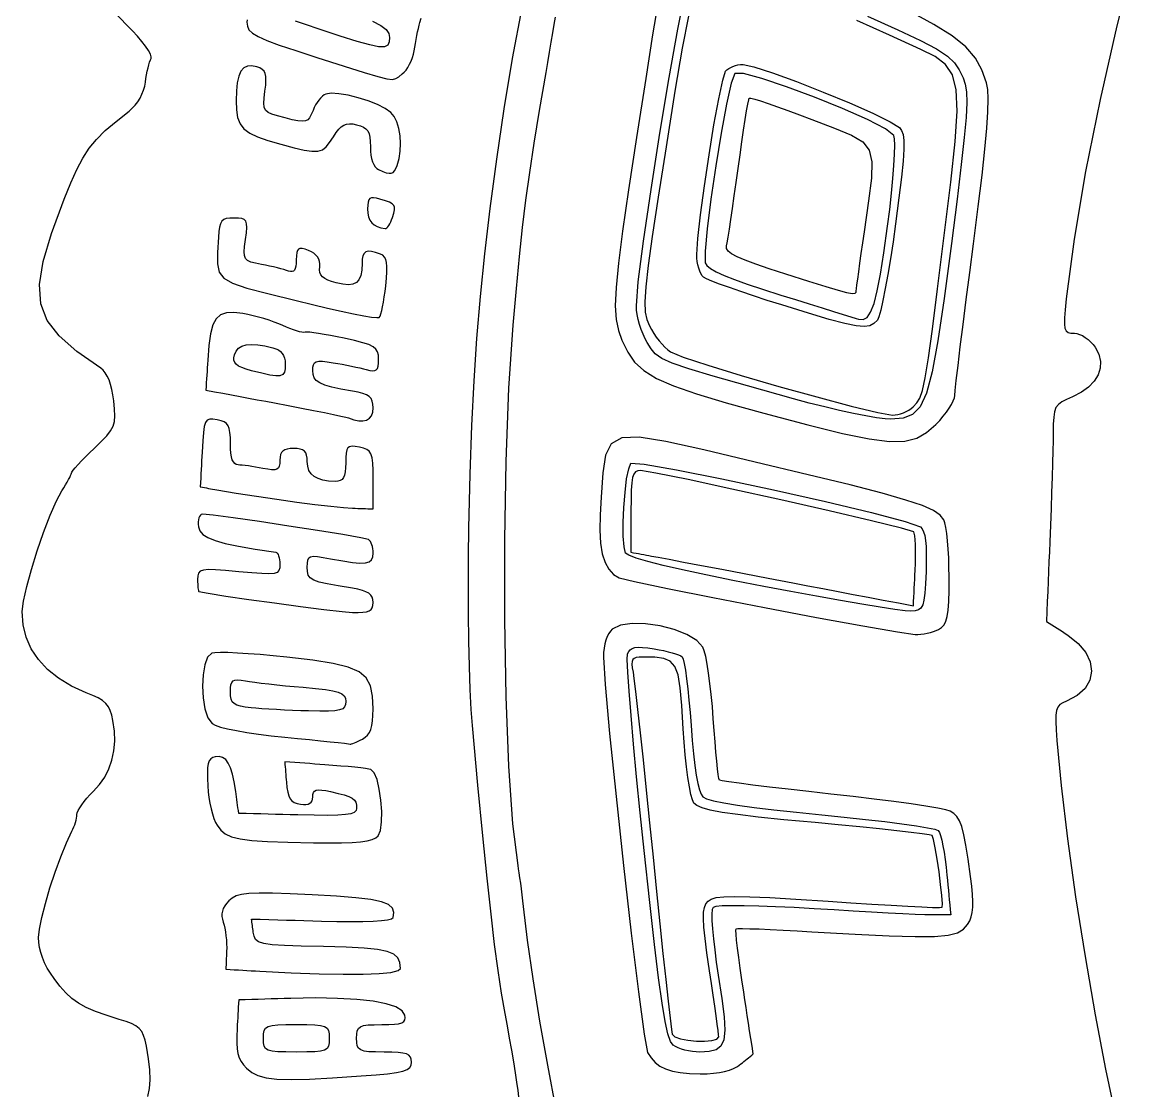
# Model space of a CAD drawing. Extents: x 7 to 348, y 3 to 340.
# Drawn here: x 6.5 to 63.7, y 145 to 200 of the extents above; entities that cross this region are included whole.
import ezdxf

# ---------------------------------------------------------------- set-up
doc = ezdxf.new("R2010")
doc.units = 0
doc.layers.get('0').update_dxf_attribs({"linetype": 'CONTINUOUS'})

msp = doc.modelspace()

# ---------------------------------------------------------------- linework, layer by layer
at = {"color": 7}
for points in [[(63.737755, 203.491654), (62.808392, 199.812766), (61.951972, 196.035882), (61.208147, 192.326554), (60.616569, 188.850335), (60.216895, 185.772772), (60.162443, 185.218962), (60.130289, 184.794771), (60.124475, 184.483005), (60.149057, 184.266476), (60.208081, 184.127992), (60.305594, 184.050359), (60.445647, 184.016388), (60.632289, 184.00888), (60.761787, 183.994233), (60.901137, 183.952284), (61.045959, 183.885964), (61.191885, 183.798216), (61.334534, 183.691979), (61.469532, 183.570197), (61.592505, 183.435808), (61.699075, 183.291754), (61.885226, 182.927763), (61.970948, 182.56432), (61.959095, 182.20767), (61.852522, 181.864059), (61.654075, 181.539727), (61.366609, 181.240921), (60.992975, 180.973885), (60.536023, 180.744862), (60.221241, 180.608091), (59.981482, 180.481997), (59.806479, 180.347025), (59.685956, 180.183618), (59.609649, 179.972222), (59.567287, 179.693276), (59.548604, 179.327231), (59.543326, 178.854526), (59.538726, 178.474119), (59.527691, 177.957754), (59.510955, 177.32828), (59.489224, 176.608545), (59.463232, 175.821396), (59.433711, 174.989685), (59.40138, 174.136253), (59.36696, 173.283953), (59.345624, 172.772366), (59.324288, 172.260779), (59.302952, 171.749192), (59.281616, 171.237608), (59.26028, 170.726021), (59.238944, 170.214434), (59.217608, 169.702847), (59.196272, 169.19126), (59.332969, 169.103046), (59.469663, 169.014834), (59.606361, 168.92662), (59.743058, 168.838406), (59.879752, 168.750192), (60.016449, 168.66198), (60.153144, 168.573766), (60.289841, 168.485552), (60.834222, 168.057759), (61.219822, 167.592426), (61.447028, 167.108748), (61.516235, 166.625925), (61.427826, 166.163157), (61.182194, 165.739643), (60.779728, 165.37458), (60.22082, 165.087167), (60.031003, 165.005289), (59.886559, 164.910451), (59.783139, 164.784817), (59.716391, 164.61055), (59.681968, 164.369818), (59.675533, 164.044782), (59.692721, 163.617608), (59.729189, 163.070458), (59.946244, 160.74022), (60.277705, 158.006692), (60.697861, 155.025688), (61.181, 151.953008), (61.701409, 148.944463), (62.233378, 146.155862), (62.751194, 143.743005)], [(39.20503, 200.954076), (38.933648, 199.359895), (38.57767, 197.109582), (38.105405, 194.069352), (37.692759, 191.380234), (37.383404, 189.255696), (37.1713, 187.611498), (37.050404, 186.363393), (37.014675, 185.427137), (37.058075, 184.718492), (37.174562, 184.153209), (37.358094, 183.647046), (37.65397, 183.036015), (38.008447, 182.526124), (38.480359, 182.087179), (39.128545, 181.688991), (40.011847, 181.301367), (41.1891, 180.894121), (42.719145, 180.437059), (44.660823, 179.89999), (46.919507, 179.298524), (48.699121, 178.858079), (50.074542, 178.573788), (51.120647, 178.440771), (51.912303, 178.454149), (52.524392, 178.609066), (53.031785, 178.900636), (53.509333, 179.324)], [(46.184075, 180.6381), (43.819109, 181.297899), (42.056137, 181.797455), (40.797562, 182.174205), (39.945781, 182.465579), (39.403201, 182.709016), (39.072213, 182.941948), (38.855227, 183.201812), (38.654637, 183.526041), (38.543591, 183.728236), (38.439889, 183.955837), (38.34581, 184.201079), (38.263627, 184.456191), (38.19562, 184.713409), (38.144069, 184.964962), (38.111247, 185.203081), (38.099421, 185.42), (38.198501, 186.647204), (38.466293, 188.742173), (38.85302, 191.39706), (39.308899, 194.304008), (39.784147, 197.155167), (40.228983, 199.642682), (40.593625, 201.458703)], [(12.956722, 144.757168), (13.045003, 145.16069), (13.080421, 145.609245), (13.064744, 146.11501), (12.999739, 146.690156), (12.887172, 147.346856), (12.820924, 147.64873), (12.744591, 147.892979), (12.647836, 148.089809), (12.520323, 148.249414), (12.351716, 148.381994), (12.131679, 148.49775), (11.849876, 148.60688), (11.495969, 148.71958), (10.827325, 148.9297), (10.268349, 149.130656), (9.799743, 149.334508), (9.402208, 149.553326), (9.056444, 149.79917), (8.743154, 150.08411), (8.443036, 150.420205), (8.136794, 150.819522), (7.952316, 151.089922), (7.791327, 151.360211), (7.654169, 151.629491), (7.541184, 151.896863), (7.452711, 152.161421), (7.389094, 152.422262), (7.350673, 152.678491), (7.337778, 152.929246), (7.382439, 153.361994), (7.506275, 153.962825), (7.69407, 154.683449), (7.930606, 155.475579), (8.200663, 156.290927), (8.489026, 157.081203), (8.780475, 157.798121), (9.059792, 158.393392), (9.110723, 158.499477), (9.158238, 158.613213), (9.201295, 158.731057), (9.238856, 158.849466), (9.26988, 158.964892), (9.293327, 159.073788), (9.308158, 159.172611), (9.313334, 159.257814), (9.330544, 159.349502), (9.379865, 159.466909), (9.45784, 159.60519), (9.561011, 159.759495), (9.685919, 159.924973), (9.829107, 160.096776), (9.987115, 160.270057), (10.156487, 160.439966), (10.479276, 160.793168), (10.747373, 161.180695), (10.960112, 161.600148), (11.116827, 162.049127), (11.216852, 162.525236), (11.259521, 163.026073), (11.244169, 163.549243), (11.170129, 164.09234), (11.108397, 164.371387), (11.032067, 164.604251), (10.932757, 164.799653), (10.802087, 164.96632), (10.631673, 165.112965), (10.413137, 165.248319), (10.138094, 165.381099), (9.798165, 165.520026), (9.037702, 165.861684), (8.371953, 166.261175), (7.803356, 166.715409), (7.334352, 167.221292), (6.967381, 167.775723), (6.704882, 168.375615), (6.549295, 169.017868), (6.50306, 169.69939), (6.566673, 170.234381), (6.731311, 170.979245), (6.973792, 171.863447), (7.270937, 172.816441), (7.599565, 173.767694), (7.936496, 174.646663), (8.258548, 175.382812), (8.542542, 175.9056), (8.640685, 176.0587), (8.732244, 176.207934), (8.815215, 176.349575), (8.887594, 176.479906), (8.947377, 176.595196), (8.992561, 176.691725), (9.02114, 176.765766), (9.031111, 176.813597), (9.054919, 176.868856), (9.123154, 176.96419), (9.231031, 177.094382), (9.373766, 177.254213), (9.546575, 177.438468), (9.744673, 177.641927), (9.963275, 177.859377), (10.197598, 178.085595), (10.566995, 178.442592), (10.846544, 178.735279), (11.046547, 178.988398), (11.177309, 179.226695), (11.249134, 179.474916), (11.272324, 179.757804), (11.257186, 180.100108), (11.214023, 180.526571), (11.171147, 180.836234), (11.115497, 181.119918), (11.047573, 181.376371), (10.967879, 181.604339), (10.876914, 181.802566), (10.775183, 181.969802), (10.663186, 182.104795), (10.541425, 182.206285), (9.315545, 183.073771), (8.401472, 183.87156), (7.784893, 184.665984), (7.451492, 185.523375), (7.386957, 186.510064), (7.576972, 187.692386), (8.007224, 189.136672), (8.663399, 190.909253), (9.000978, 191.746962), (9.310889, 192.438726), (9.618306, 193.018729), (9.948405, 193.521163), (10.326362, 193.980209), (10.77735, 194.430055), (11.326547, 194.904888), (11.999126, 195.438889), (12.160772, 195.578933), (12.309551, 195.737748), (12.443866, 195.91252), (12.562122, 196.100435), (12.662722, 196.29867), (12.74407, 196.504416), (12.80457, 196.714852), (12.842627, 196.927165), (12.869277, 197.118667), (12.901218, 197.308772), (12.937244, 197.492501), (12.976148, 197.664877), (13.016726, 197.820918), (13.057773, 197.955642), (13.098083, 198.064075), (13.136452, 198.141232), (13.143279, 198.228743), (13.093185, 198.366843), (12.991306, 198.548475), (12.842774, 198.766577), (12.652724, 199.014088), (12.42629, 199.283955), (12.168605, 199.56911), (11.884803, 199.862496), (11.184859, 200.591036)], [(32.209396, 200.752885), (31.713551, 198.141937), (31.275359, 195.546212), (30.894638, 192.96487), (30.559575, 190.42393), (30.28151, 188.09394), (30.054324, 185.893577), (29.871901, 183.741523), (29.728123, 181.55646), (29.61688, 179.257063), (29.532049, 176.762018), (29.467519, 173.99), (29.446889, 172.53046), (29.439805, 171.053517), (29.445675, 169.594953), (29.46385, 168.190542), (29.49369, 166.876064), (29.534572, 165.687296), (29.585866, 164.660016), (29.646939, 163.83), (29.930685, 160.764883), (30.179924, 158.166441), (30.401497, 155.974604), (30.602242, 154.129314), (30.788999, 152.570505), (30.968606, 151.238114), (31.147904, 150.072076), (31.333731, 149.012326), (31.447878, 148.390108), (31.560448, 147.757927), (31.668542, 147.133321), (31.769262, 146.533822), (31.859708, 145.976964), (31.936984, 145.480278), (31.998189, 145.061297), (32.040426, 144.737557)], [(53.509333, 179.324), (53.702269, 179.527412), (53.882609, 179.737774), (54.046385, 179.949015), (54.189622, 180.155057), (54.308347, 180.349819), (54.39859, 180.527226), (54.456381, 180.681201), (54.477745, 180.805667), (54.49894, 181.059224), (54.556254, 181.583172), (54.645749, 182.345499), (54.763484, 183.314182), (54.905521, 184.457202), (55.06792, 185.742543), (55.246744, 187.138186), (55.438051, 188.612111), (55.684132, 190.532379), (55.879472, 192.143707), (56.026363, 193.474131), (56.127088, 194.551681), (56.183939, 195.404387), (56.199207, 196.06028), (56.17519, 196.547396), (56.114146, 196.893761), (55.878871, 197.563833), (55.53697, 198.166214), (55.04213, 198.73387), (54.348041, 199.299765), (53.408394, 199.896868), (52.176883, 200.558146)], [(18.069731, 200.135177), (18.062221, 200.003252), (18.083557, 199.797944), (18.167499, 199.616816), (18.343953, 199.444858), (18.642822, 199.267061), (19.094013, 199.068419), (19.727429, 198.833923), (20.572975, 198.548566), (21.660555, 198.197337), (23.063954, 197.747644), (24.085128, 197.422795), (24.793199, 197.209368), (25.25729, 197.093944), (25.546521, 197.063106), (25.730015, 197.103427), (25.876892, 197.201491), (26.056276, 197.343889)], [(24.523925, 200.060032), (24.955163, 199.8331), (25.223609, 199.628794), (25.361232, 199.432254), (25.400002, 199.228625), (25.381641, 198.99032), (25.304294, 198.827867), (25.134561, 198.745306), (24.839042, 198.746717), (24.384337, 198.836054), (23.737047, 199.017402), (22.863772, 199.294798), (21.731111, 199.672222), (21.134399, 199.870647), (20.563205, 200.055759)], [(26.056276, 197.343889), (26.155642, 197.432035), (26.253284, 197.547673), (26.346709, 197.685883), (26.433428, 197.841746), (26.51095, 198.010343), (26.576786, 198.186751), (26.628445, 198.366055), (26.663436, 198.543333), (26.692198, 198.725705), (26.726002, 198.919606), (26.763611, 199.119098), (26.803785, 199.318231), (26.845287, 199.511068), (26.886878, 199.691659), (26.92732, 199.854069), (26.965374, 199.992347), (27.027565, 200.211286)], [(33.968272, 144.069274), (33.534683, 146.357955), (33.134924, 148.628269), (32.783845, 150.798967), (32.4963, 152.788803), (32.287139, 154.516526), (32.254746, 154.814389), (32.219519, 155.120106), (32.182585, 155.424996), (32.145072, 155.720381), (32.108112, 155.997571), (32.072834, 156.247894), (32.040364, 156.462659), (32.011837, 156.633192), (31.744104, 158.778366), (31.539485, 161.746842), (31.400044, 165.316924), (31.327844, 169.266918), (31.324965, 173.375125), (31.393449, 177.419852), (31.535376, 181.179402), (31.752808, 184.432081), (31.922277, 186.317512), (32.082023, 187.959865), (32.243042, 189.443157), (32.416338, 190.851406), (32.612903, 192.268627), (32.843738, 193.778841), (33.119839, 195.466061), (33.452204, 197.414303), (33.542946, 197.941816), (33.632521, 198.467345), (33.718616, 198.976999), (33.798919, 199.456887), (33.87112, 199.893118), (33.932904, 200.271803)], [(40.778845, 200.310857), (40.45861, 198.668716), (40.083263, 196.460451), (39.628075, 193.603547), (39.222519, 191.002062), (38.918749, 188.993117), (38.708432, 187.487614), (38.583241, 186.396458), (38.534851, 185.630558), (38.554945, 185.100818), (38.635172, 184.718147), (38.767218, 184.393445), (38.868666, 184.199759), (38.988805, 184.002437), (39.123177, 183.806987), (39.267333, 183.618917), (39.416821, 183.443736), (39.567186, 183.286953), (39.713978, 183.154072), (39.852744, 183.050601), (40.497966, 182.78418), (41.780728, 182.360037), (43.494031, 181.83707), (45.430877, 181.274172), (47.38427, 180.730237), (49.147211, 180.264158), (50.512698, 179.93483), (51.273738, 179.80115), (51.40629, 179.805045), (51.547432, 179.826155), (51.692821, 179.862782), (51.838121, 179.913207), (51.978995, 179.975713), (52.111097, 180.048591), (52.230096, 180.130128), (52.33164, 180.218625)], [(49.982913, 200.317845), (51.55274, 199.619517), (52.714692, 199.072331), (53.540112, 198.634731), (54.100349, 198.265153), (54.46675, 197.922035), (54.710657, 197.563819), (54.903421, 197.148941), (55.012438, 196.823059), (55.078243, 196.418948), (55.096164, 195.870215), (55.061527, 195.110475), (54.969656, 194.07334), (54.815875, 192.692418), (54.595514, 190.901326), (54.303896, 188.63367), (53.926526, 185.788311), (53.609093, 183.616634), (53.320027, 182.026806), (53.027749, 180.926988), (52.700693, 180.225347), (52.307281, 179.830047), (51.815946, 179.649255), (51.195111, 179.591135), (50.894197, 179.604681), (50.459186, 179.660341), (49.910633, 179.753813), (49.269088, 179.880808), (48.555106, 180.037029), (47.789239, 180.218182), (46.992043, 180.41997), (46.184075, 180.6381)], [(52.33164, 180.218625), (52.523427, 180.42163), (52.679069, 180.668888), (52.817962, 181.066728), (52.959508, 181.721483), (53.123095, 182.739482), (53.328124, 184.227055), (53.593989, 186.290531), (53.940086, 189.036246), (54.277895, 191.781004), (54.502033, 193.877215), (54.599465, 195.427933), (54.557162, 196.5362), (54.362093, 197.305064), (54.00123, 197.837572), (53.461536, 198.236772), (52.729988, 198.605713), (51.121149, 199.344142), (49.444298, 200.092259)], [(25.793139, 192.63975), (25.895628, 192.989883), (25.95309, 193.373189), (25.967635, 193.771799), (25.941377, 194.167842), (25.876428, 194.543443), (25.7749, 194.880732), (25.638905, 195.16184), (25.470556, 195.368895), (25.177085, 195.5717), (24.771675, 195.771657), (24.292399, 195.958056), (23.777333, 196.120179), (23.264548, 196.247314), (22.79212, 196.328744), (22.398123, 196.353749), (22.120629, 196.311624), (22.03535, 196.266923), (21.945486, 196.198115), (21.853741, 196.108642), (21.762819, 196.001948), (21.675423, 195.881481), (21.594257, 195.75068), (21.522025, 195.612995), (21.46143, 195.471867), (21.374359, 195.257033), (21.289024, 195.097332), (21.191311, 194.988959), (21.067106, 194.928101), (20.902294, 194.910941), (20.68276, 194.933689), (20.39439, 194.992518), (20.023071, 195.083622), (19.639077, 195.183831), (19.351214, 195.273495), (19.147831, 195.368133), (19.017275, 195.483254), (18.947897, 195.634376), (18.928046, 195.837017), (18.946068, 196.106692), (18.990313, 196.458916), (19.026412, 196.766053), (19.042121, 197.015114), (19.034851, 197.213722), (19.002013, 197.369501), (18.941021, 197.490074), (18.849285, 197.583067), (18.724218, 197.656097), (18.56323, 197.716795), (18.304441, 197.769669), (18.084604, 197.749744), (17.902263, 197.654635), (17.755963, 197.481938), (17.644252, 197.229256), (17.565674, 196.894193), (17.518775, 196.474345), (17.502102, 195.967322), (17.518231, 195.492181), (17.580921, 195.103143), (17.705804, 194.785034), (17.90851, 194.522685), (18.204672, 194.300932), (18.609919, 194.104604), (19.139883, 193.918532), (19.810195, 193.72755), (20.484427, 193.552166), (21.007247, 193.4328), (21.406278, 193.373412), (21.709141, 193.377955), (21.94346, 193.450402), (22.136857, 193.594699), (22.316954, 193.814813), (22.511373, 194.114699), (22.65219, 194.329301), (22.784166, 194.498934), (22.912949, 194.626532), (23.044188, 194.71504), (23.183531, 194.767398), (23.336626, 194.786532), (23.509123, 194.775413), (23.706669, 194.736963), (23.904543, 194.680408), (24.063119, 194.612034), (24.186377, 194.525378), (24.278298, 194.413976), (24.342862, 194.271369), (24.384051, 194.091094), (24.405844, 193.866691), (24.412225, 193.591696), (24.41985, 193.376), (24.442146, 193.175484), (24.47825, 192.992533), (24.527294, 192.829536), (24.588412, 192.688876), (24.660739, 192.572948), (24.74341, 192.484129), (24.835558, 192.424812), (25.055729, 192.329723), (25.233378, 192.266375), (25.375412, 192.236321), (25.488739, 192.241119), (25.580267, 192.282304), (25.656905, 192.361433), (25.72556, 192.48006), (25.793139, 192.63975)], [(45.578889, 185.464696), (44.834686, 185.70001), (44.126491, 185.930893), (43.470802, 186.15148), (42.884107, 186.355903), (42.382908, 186.538297), (41.983697, 186.6928), (41.70297, 186.813543), (41.557222, 186.894665), (41.486356, 186.970368), (41.420246, 187.075583), (41.360336, 187.205533), (41.308074, 187.355443), (41.264905, 187.520538), (41.23228, 187.696038), (41.21165, 187.877171), (41.204453, 188.059156), (41.256232, 188.876432), (41.395238, 190.107711), (41.596985, 191.597557), (41.836975, 193.190532), (42.090724, 194.7312), (42.33374, 196.064127), (42.541529, 197.033871), (42.689602, 197.485), (42.757951, 197.555866), (42.846159, 197.621977), (42.950551, 197.681887), (43.067444, 197.734149), (43.193163, 197.777317), (43.324026, 197.809942), (43.456358, 197.830573), (43.586476, 197.837769), (44.139048, 197.720466), (45.103641, 197.406604), (46.338891, 196.953259), (47.703424, 196.4175), (49.055867, 195.8564), (50.254848, 195.32703), (51.159001, 194.886467), (51.626951, 194.591779), (51.743853, 194.438595), (51.823233, 194.225054), (51.863648, 193.914635), (51.863653, 193.470824), (51.821802, 192.857092), (51.736653, 192.036926), (51.606758, 190.973803), (51.430671, 189.631207), (51.301887, 188.709317), (51.168794, 187.833669), (51.035227, 187.024543), (50.905029, 186.302224), (50.782037, 185.686988), (50.67009, 185.199122), (50.573026, 184.858897), (50.494686, 184.686603), (50.319644, 184.507477), (50.110754, 184.392801), (49.822162, 184.349839), (49.408018, 184.385842), (48.822472, 184.508069), (48.019671, 184.723783), (46.953763, 185.040236), (45.578889, 185.464696)], [(51.020861, 189.512222), (51.12948, 190.381952), (51.221259, 191.205609), (51.294953, 191.965442), (51.349312, 192.643701), (51.383099, 193.222637), (51.395066, 193.684502), (51.383974, 194.01155), (51.348567, 194.186025), (50.917543, 194.518774), (49.982165, 195.000474), (48.710015, 195.565954), (47.268675, 196.150052), (45.825723, 196.687592), (44.548741, 197.113415), (43.605306, 197.362343), (43.163002, 197.36923), (42.982182, 196.871409), (42.738683, 195.784747), (42.462492, 194.300986), (42.183598, 192.611869), (41.931994, 190.909143), (41.737667, 189.384556), (41.630606, 188.22985), (41.640794, 187.636771), (41.730854, 187.49367), (41.918427, 187.338699), (42.211255, 187.168544), (42.617077, 186.979896), (43.143638, 186.769434), (43.798682, 186.533849), (44.589946, 186.269825), (45.525176, 185.974047), (46.278727, 185.740599), (46.992862, 185.519263), (47.651148, 185.315132), (48.237165, 185.13331), (48.734483, 184.978892), (49.126679, 184.856975), (49.397325, 184.772661), (49.529997, 184.731045), (49.760897, 184.712249), (49.965808, 184.827048), (50.151363, 185.096706), (50.32419, 185.54249), (50.490922, 186.185669), (50.658189, 187.047505), (50.832625, 188.149272), (51.020861, 189.512222)], [(45.786528, 187.045868), (44.936133, 187.32093), (44.244666, 187.557424), (43.699571, 187.761321), (43.288297, 187.938605), (42.998286, 188.095247), (42.816989, 188.23723), (42.731851, 188.370532), (42.73044, 188.501124), (42.764908, 188.662849), (42.816004, 188.952917), (42.881254, 189.355019), (42.958182, 189.852859), (43.044322, 190.430133), (43.137198, 191.070543), (43.234339, 191.757783), (43.333269, 192.475556), (43.431573, 193.18631), (43.52691, 193.853441), (43.616936, 194.462056), (43.699309, 194.997262), (43.771676, 195.444169), (43.831693, 195.787888), (43.877016, 196.013524), (43.905297, 196.106186), (43.987443, 196.102348), (44.187147, 196.051404), (44.491238, 195.957856), (44.886541, 195.826205), (45.359893, 195.660955), (45.898113, 195.466606), (46.48804, 195.247664), (47.116495, 195.008624), (48.298235, 194.560244), (49.160136, 194.201765), (49.741376, 193.849103), (50.081132, 193.418172), (50.218583, 192.824885), (50.1929, 191.985149), (50.043275, 190.814887), (49.808878, 189.230003), (49.726627, 188.658757), (49.649679, 188.117486), (49.57973, 187.61863), (49.518483, 187.174632), (49.467637, 186.797939), (49.428888, 186.50099), (49.40394, 186.296235), (49.394485, 186.196114), (49.384184, 186.102478), (49.331228, 186.046336), (49.193981, 186.037502), (48.930822, 186.085762), (48.500129, 186.200929), (47.860277, 186.3928), (46.969652, 186.671181), (45.786528, 187.045868)], [(25.547861, 189.956824), (25.616523, 190.1809), (25.656971, 190.353682), (25.662045, 190.485782), (25.624581, 190.587808), (25.537418, 190.670363), (25.393394, 190.744057), (25.185346, 190.819498), (24.906112, 190.907292), (24.723649, 190.957728), (24.578877, 190.982253), (24.467677, 190.977568), (24.385931, 190.940416), (24.32952, 190.867507), (24.294326, 190.755555), (24.276229, 190.601287), (24.271113, 190.401417), (24.284437, 190.182954), (24.324813, 189.992277), (24.392852, 189.828701), (24.489162, 189.691541), (24.614355, 189.580111), (24.769039, 189.493734), (24.953823, 189.431718), (25.169317, 189.393384), (25.21181, 189.400863), (25.258787, 189.430948), (25.308695, 189.481333), (25.359982, 189.549701), (25.411095, 189.633744), (25.460481, 189.73115), (25.506588, 189.839611), (25.547861, 189.956824)], [(25.206372, 186.454333), (25.245289, 186.848914), (25.265796, 187.174756), (25.266727, 187.43884), (25.246943, 187.648144), (25.205278, 187.809646), (25.140577, 187.930322), (25.051682, 188.01715), (24.937437, 188.077111), (24.683151, 188.165695), (24.475425, 188.216103), (24.310291, 188.226375), (24.183779, 188.194555), (24.091919, 188.118688), (24.030742, 187.996816), (23.996279, 187.826977), (23.984561, 187.607219), (23.966744, 187.255745), (23.915547, 186.975671), (23.826425, 186.763564), (23.694834, 186.615996), (23.516229, 186.52954), (23.286064, 186.500764), (22.999795, 186.526249), (22.652876, 186.602551), (22.414605, 186.6729), (22.219883, 186.747218), (22.065856, 186.828297), (21.949669, 186.918941), (21.868466, 187.021955), (21.819391, 187.140139), (21.799591, 187.276288), (21.806209, 187.43321), (21.811337, 187.573401), (21.794307, 187.703751), (21.755305, 187.823983), (21.694515, 187.933827), (21.612125, 188.033014), (21.508321, 188.121267), (21.383289, 188.198317), (21.237215, 188.263891), (21.050051, 188.330242), (20.903073, 188.367498), (20.791585, 188.372098), (20.710894, 188.340427), (20.656306, 188.268926), (20.623126, 188.154008), (20.606661, 187.9921), (20.602216, 187.779618), (20.596586, 187.603003), (20.579311, 187.458056), (20.549817, 187.343963), (20.507529, 187.259905), (20.45187, 187.205067), (20.382267, 187.178623), (20.298144, 187.179752), (20.198924, 187.207692), (20.097961, 187.242523), (19.965202, 187.282252), (19.806312, 187.325491), (19.626955, 187.370858), (19.432794, 187.416962), (19.229491, 187.462414), (19.022712, 187.505834), (18.818119, 187.54583), (18.50344, 187.608317), (18.266921, 187.671171), (18.099623, 187.748254), (17.992606, 187.853436), (17.936932, 188.000572), (17.923662, 188.203532), (17.943855, 188.476182), (17.988572, 188.83238), (18.031835, 189.178593), (18.05307, 189.44382), (18.046491, 189.638793), (18.006309, 189.774249), (17.926738, 189.860916), (17.801992, 189.909532), (17.626282, 189.93084), (17.393822, 189.935553), (17.174627, 189.928638), (17.001441, 189.902984), (16.86841, 189.851332), (16.769682, 189.76638), (16.699401, 189.640839), (16.651715, 189.467419), (16.620769, 189.238831), (16.600709, 188.947781), (16.552504, 188.157152), (16.540851, 187.573864), (16.625817, 187.148978), (16.867467, 186.833575), (17.325866, 186.578717), (18.061081, 186.335481), (19.133175, 186.054932), (20.602215, 185.688145), (21.427834, 185.484014), (22.20498, 185.300329), (22.916149, 185.140623), (23.543838, 185.008435), (24.070544, 184.907304), (24.478763, 184.840767), (24.750992, 184.812361), (24.869726, 184.825626), (24.908231, 184.889735), (24.950519, 185.007058), (24.995209, 185.170911), (25.04092, 185.374616), (25.086272, 185.611491), (25.129884, 185.874855), (25.170375, 186.158031), (25.206372, 186.454333)], [(24.553333, 180.16748), (24.543758, 180.358215), (24.511051, 180.515514), (24.449248, 180.644236), (24.352384, 180.749239), (24.214493, 180.835379), (24.029609, 180.907512), (23.791767, 180.970499), (23.495001, 181.029195), (22.897638, 181.140221), (22.426725, 181.24242), (22.067837, 181.343258), (21.806549, 181.450203), (21.628435, 181.570726), (21.519071, 181.712291), (21.464031, 181.882367), (21.448889, 182.088423), (21.455899, 182.260175), (21.482375, 182.391061), (21.536479, 182.484197), (21.626377, 182.542708), (21.760236, 182.569716), (21.946219, 182.568305), (22.192493, 182.541664), (22.507223, 182.49287), (22.73278, 182.453754), (22.968259, 182.410388), (23.206715, 182.364216), (23.441202, 182.316676), (23.664775, 182.269212), (23.870488, 182.22326), (24.051397, 182.180264), (24.200556, 182.141662), (24.381342, 182.097976), (24.525326, 182.079067), (24.636424, 182.088183), (24.718547, 182.128552), (24.775608, 182.203417), (24.811521, 182.316021), (24.830199, 182.469601), (24.835555, 182.667396), (24.824842, 182.880556), (24.783076, 183.05375), (24.695817, 183.195838), (24.548621, 183.315681), (24.32705, 183.422146), (24.016661, 183.52409), (23.603013, 183.630378), (23.071666, 183.749874), (22.712206, 183.825193), (22.366939, 183.892498), (22.044131, 183.950525), (21.75205, 183.998018), (21.49896, 184.033713), (21.293129, 184.056347), (21.142823, 184.064673), (21.056306, 184.057392), (20.987518, 184.050985), (20.88802, 184.061766), (20.762518, 184.088295), (20.615714, 184.129161), (20.452311, 184.182916), (20.277013, 184.248123), (20.094524, 184.323349), (19.909547, 184.407158), (19.706136, 184.496267), (19.470815, 184.586685), (19.211992, 184.675907), (18.938074, 184.761437), (18.657469, 184.840776), (18.378586, 184.911421), (18.109831, 184.970874), (17.859615, 185.016634), (17.385727, 185.071049), (17.006347, 185.055809), (16.70953, 184.955121), (16.48333, 184.753174), (16.315802, 184.434161), (16.195002, 183.982281), (16.108985, 183.381726), (16.045806, 182.616692), (16.033275, 182.425035), (16.020744, 182.233375), (16.008214, 182.041718), (15.995683, 181.850058), (15.983152, 181.658401), (15.970622, 181.466741), (15.958091, 181.275084), (15.94556, 181.083424), (16.386533, 181.001464), (16.827505, 180.919507), (17.268477, 180.837549), (17.709449, 180.755589), (18.150421, 180.673632), (18.591394, 180.591672), (19.032366, 180.509712), (19.473338, 180.427754), (20.187754, 180.293653), (20.865377, 180.16393), (21.490579, 180.04175), (22.047734, 179.930284), (22.521214, 179.832706), (22.895393, 179.752179), (23.154643, 179.691879), (23.283338, 179.65497), (23.564384, 179.556531), (23.814556, 179.50616), (24.03182, 179.503028), (24.214143, 179.546335), (24.35949, 179.635249), (24.465828, 179.768949), (24.531122, 179.946616), (24.553333, 180.16748)], [(18.305676, 182.083021), (18.028053, 182.162981), (17.806288, 182.241785), (17.636321, 182.32319), (17.514093, 182.410941), (17.435543, 182.508799), (17.396612, 182.620511), (17.393243, 182.749833), (17.421372, 182.900518), (17.500281, 183.089733), (17.627346, 183.237948), (17.802598, 183.34517), (18.026069, 183.411402), (18.297791, 183.436661), (18.617795, 183.420941), (18.986114, 183.364243), (19.40278, 183.26658), (19.554469, 183.21585), (19.684796, 183.150445), (19.794112, 183.069899), (19.882766, 182.973746), (19.95111, 182.861523), (19.999493, 182.732762), (20.028267, 182.586997), (20.03778, 182.423768), (20.027615, 182.183642), (19.987459, 182.005653), (19.902831, 181.88695), (19.759247, 181.824686), (19.542223, 181.816022), (19.237276, 181.85809), (18.829923, 181.948046), (18.305676, 182.083021)], [(24.553333, 176.497099), (24.549616, 176.964038), (24.534289, 177.327281), (24.501088, 177.601502), (24.44375, 177.801394), (24.356013, 177.941633), (24.231615, 178.036909), (24.064291, 178.101902), (23.847779, 178.151296), (23.633882, 178.186684), (23.467786, 178.196618), (23.343547, 178.17421), (23.255223, 178.112637), (23.196872, 178.00504), (23.16255, 177.844557), (23.146314, 177.624339), (23.142221, 177.337531), (23.136444, 177.082295), (23.117581, 176.874162), (23.083333, 176.709098), (23.031401, 176.58308), (22.959486, 176.492081), (22.86529, 176.432066), (22.746514, 176.399012), (22.600858, 176.38888), (22.260846, 176.404403), (21.967707, 176.451167), (21.720968, 176.529517), (21.520154, 176.63979), (21.364791, 176.782326), (21.254405, 176.957459), (21.188521, 177.165525), (21.166667, 177.406862), (21.159157, 177.588692), (21.134618, 177.736923), (21.090036, 177.854443), (21.022403, 177.944131), (20.928705, 178.00887), (20.805932, 178.051542), (20.651072, 178.075023), (20.461111, 178.082222), (20.27827, 178.074969), (20.12675, 178.051996), (20.004413, 178.011509), (19.909118, 177.951675), (19.838724, 177.870674), (19.791093, 177.766686), (19.764084, 177.637894), (19.755556, 177.4825), (19.749095, 177.308389), (19.72553, 177.174929), (19.678587, 177.079106), (19.601993, 177.017911), (19.489472, 176.988332), (19.334751, 176.987485), (19.131555, 177.012095), (18.873611, 177.059291), (18.688526, 177.094724), (18.500548, 177.127781), (18.314885, 177.157736), (18.136746, 177.183869), (17.97134, 177.205459), (17.823876, 177.221772), (17.699563, 177.232101), (17.603611, 177.235556), (17.51153, 177.252235), (17.432176, 177.302501), (17.365409, 177.386756), (17.311093, 177.505394), (17.269087, 177.658799), (17.239255, 177.847368), (17.221458, 178.071489), (17.215556, 178.331543), (17.210114, 178.648256), (17.190799, 178.902171), (17.153122, 179.101346), (17.092593, 179.25384), (17.004722, 179.367711), (16.885019, 179.451017), (16.728994, 179.511819), (16.532159, 179.558171), (16.313614, 179.593632), (16.145938, 179.594197), (16.021057, 179.542561), (15.930899, 179.421457), (15.867392, 179.213597), (15.822463, 178.901705), (15.788039, 178.468497), (15.756048, 177.896689), (15.744457, 177.672673), (15.732866, 177.448656), (15.721275, 177.224639), (15.709687, 177.000625), (15.698096, 176.776609), (15.686505, 176.552592), (15.674917, 176.328575), (15.663326, 176.104558), (15.76916, 176.086186), (15.874993, 176.067813), (15.980826, 176.04944), (16.08666, 176.031068), (16.192493, 176.012695), (16.298326, 175.994322), (16.40416, 175.97595), (16.509993, 175.957577), (17.511542, 175.789737), (18.557837, 175.62495), (19.608158, 175.468743), (20.621786, 175.326638), (21.558003, 175.204162), (22.376089, 175.106841), (23.035325, 175.040203), (23.494993, 175.009765), (23.627285, 175.005757), (23.759576, 175.00175), (23.891868, 174.997742), (24.02416, 174.993735), (24.156451, 174.989727), (24.288743, 174.98572), (24.421035, 174.981712), (24.553333, 174.977778), (24.553333, 175.167694), (24.553333, 175.357609), (24.553333, 175.547522), (24.553333, 175.737438), (24.553333, 175.927354), (24.553333, 176.11727), (24.553333, 176.307183), (24.553333, 176.497099)], [(53.640776, 168.778817), (53.800383, 168.881905), (53.92613, 169.013607), (54.021894, 169.193097), (54.091552, 169.43955), (54.13898, 169.772141), (54.168057, 170.210043), (54.182648, 170.772432), (54.186655, 171.478485), (54.180954, 171.972763), (54.164614, 172.454491), (54.138762, 172.911649), (54.104557, 173.332219), (54.063146, 173.704188), (54.015674, 174.015538), (53.963291, 174.254253), (53.907137, 174.408313), (53.718584, 174.652181), (53.378326, 174.889493), (52.816108, 175.141822), (51.961683, 175.430736), (50.744797, 175.777807), (49.095203, 176.204606), (46.942646, 176.7327), (44.216882, 177.38366), (41.576063, 178.010388), (39.621756, 178.442603), (38.246307, 178.65585), (37.342056, 178.625672), (36.801343, 178.327617), (36.51651, 177.737225), (36.379901, 176.830047), (36.283858, 175.581623), (36.229479, 174.66943), (36.220617, 173.884852), (36.259016, 173.220146), (36.346421, 172.667572), (36.484577, 172.219383), (36.675232, 171.867838), (36.920125, 171.605191), (37.221008, 171.423703), (37.992959, 171.232618), (39.697149, 170.876093), (42.028971, 170.41226), (44.683815, 169.899268), (47.357084, 169.395253), (49.744162, 168.958364), (51.540447, 168.646737), (52.441334, 168.518515), (52.58376, 168.517951), (52.738172, 168.529071), (52.899646, 168.550689), (53.063261, 168.581719), (53.224103, 168.621103), (53.377251, 168.667774), (53.51778, 168.720663), (53.640776, 168.778817)], [(44.65123, 170.985301), (43.05939, 171.295588), (41.663866, 171.579707), (40.467029, 171.837085), (39.471244, 172.067152), (38.678883, 172.269333), (38.092312, 172.443058), (37.7139, 172.587751), (37.546018, 172.702844), (37.463518, 173.017372), (37.423753, 173.566478), (37.42206, 174.270535), (37.453657, 175.049914), (37.513878, 175.824992), (37.598025, 176.516137), (37.701389, 177.043723), (37.819268, 177.328124), (38.505689, 177.281668), (40.170123, 176.990031), (42.491522, 176.523881), (45.148847, 175.953891), (47.821051, 175.350729), (50.187092, 174.785062), (51.925928, 174.32756), (52.716512, 174.048894), (52.803171, 173.95006), (52.874678, 173.801504), (52.931269, 173.601312), (52.973179, 173.347566), (53.000639, 173.038347), (53.013904, 172.671743), (53.013057, 172.24583), (52.998607, 171.758697), (52.969914, 171.123381), (52.937275, 170.638083), (52.8927, 170.282063), (52.828196, 170.034582), (52.735768, 169.874906), (52.607424, 169.78229), (52.435173, 169.736002), (52.211021, 169.715287), (51.929391, 169.733745), (51.396217, 169.802703), (50.642506, 169.916952), (49.699263, 170.071288), (48.597498, 170.260498), (47.368217, 170.479373), (46.04243, 170.722705), (44.65123, 170.985301)], [(52.367084, 173.786992), (51.736696, 173.97704), (50.186985, 174.360089), (48.016679, 174.868942), (45.524507, 175.436406), (43.009191, 175.99529), (40.769464, 176.478398), (39.104045, 176.818541), (38.311667, 176.948519), (38.167953, 176.934069), (38.054511, 176.87787), (37.967912, 176.765387), (37.904736, 176.58207), (37.861556, 176.313369), (37.834943, 175.944736), (37.821481, 175.461617), (37.817755, 174.849465), (37.817755, 174.586482), (37.817755, 174.323496), (37.817755, 174.06051), (37.817755, 173.797527), (37.817755, 173.534541), (37.817755, 173.271558), (37.817755, 173.008572), (37.817755, 172.745589), (37.950047, 172.721346), (38.082339, 172.697103), (38.21463, 172.67286), (38.346922, 172.648618), (38.479214, 172.624375), (38.611505, 172.600132), (38.743797, 172.575889), (38.876089, 172.551646), (39.21541, 172.488502), (39.776939, 172.382829), (40.53087, 172.240281), (41.447398, 172.066517), (42.496712, 171.867192), (43.649005, 171.647968), (44.874476, 171.414494), (46.143311, 171.172432), (46.919422, 171.024268), (47.695533, 170.876104), (48.471644, 170.72794), (49.247755, 170.579773), (50.023866, 170.43161), (50.799977, 170.283446), (51.576089, 170.135282), (52.3522, 169.987118), (52.362727, 170.21501), (52.373253, 170.442901), (52.38378, 170.670796), (52.394307, 170.898687), (52.404834, 171.126579), (52.415361, 171.354471), (52.425888, 171.582365), (52.436415, 171.810257), (52.450187, 172.179621), (52.456989, 172.530265), (52.457088, 172.854081), (52.450766, 173.142958), (52.43832, 173.388793), (52.420032, 173.583479), (52.396184, 173.718903), (52.367084, 173.786992)], [(24.553333, 170.167213), (24.540834, 170.313246), (24.501028, 170.438614), (24.430455, 170.545678), (24.325656, 170.636796), (24.183172, 170.714331), (23.999541, 170.780642), (23.771303, 170.838086), (23.495, 170.889027), (22.757598, 171.010363), (22.194675, 171.114029), (21.782756, 171.21104), (21.498368, 171.312414), (21.318039, 171.429172), (21.218295, 171.572332), (21.175662, 171.752912), (21.166667, 171.981927), (21.1716, 172.189563), (21.194291, 172.344752), (21.246573, 172.451734), (21.340284, 172.514757), (21.487258, 172.538068), (21.69933, 172.525904), (21.988336, 172.482527), (22.366111, 172.412169), (22.993214, 172.296675), (23.491225, 172.220848), (23.874162, 172.186549), (24.156043, 172.195637), (24.350883, 172.249998), (24.4727, 172.351491), (24.535511, 172.501978), (24.553334, 172.703326), (24.548629, 172.816274), (24.535144, 172.927264), (24.513825, 173.03347), (24.485617, 173.132053), (24.451466, 173.220191), (24.412316, 173.295048), (24.369114, 173.353789), (24.322805, 173.393591), (23.920957, 173.4873), (22.988404, 173.652513), (21.695201, 173.863339), (20.211399, 174.093892), (18.707051, 174.318278), (17.35221, 174.510607), (16.31693, 174.64499), (15.77126, 174.695556), (15.715188, 174.682602), (15.666436, 174.645455), (15.625817, 174.586731), (15.594143, 174.509029), (15.572226, 174.414959), (15.56088, 174.307119), (15.560917, 174.18812), (15.573148, 174.060561), (15.640838, 173.848178), (15.792133, 173.662509), (16.046469, 173.497144), (16.423276, 173.345673), (16.941989, 173.20168), (17.62204, 173.058757), (18.482862, 172.910489), (19.543888, 172.750469), (19.586407, 172.732322), (19.626074, 172.692184), (19.66202, 172.632584), (19.693377, 172.556057), (19.719277, 172.465145), (19.738852, 172.362382), (19.751233, 172.250312), (19.755554, 172.131468), (19.747488, 171.945619), (19.709, 171.806836), (19.618655, 171.711168), (19.45502, 171.654668), (19.19666, 171.633388), (18.82214, 171.64335), (18.310028, 171.680638), (17.638887, 171.741287), (16.965072, 171.802258), (16.451704, 171.839763), (16.077021, 171.849697), (15.819262, 171.827938), (15.656664, 171.770398), (15.567465, 171.672972), (15.529905, 171.531554), (15.52222, 171.342033), (15.523659, 171.221603), (15.527785, 171.108508), (15.53431, 171.00528), (15.542944, 170.914447), (15.553397, 170.838532), (15.56538, 170.780069), (15.578602, 170.741586), (15.592776, 170.725612), (16.074068, 170.634231), (16.973521, 170.493419), (18.15441, 170.321763), (19.48001, 170.13785), (20.813594, 169.960267), (22.018437, 169.807602), (22.957813, 169.698439), (23.494998, 169.651367), (23.791471, 169.646343), (24.029176, 169.655403), (24.214041, 169.681423), (24.351998, 169.727304), (24.448976, 169.795932), (24.510904, 169.890197), (24.543713, 170.012989), (24.553333, 170.167213)], [(43.472094, 146.424577), (43.551701, 146.489036), (43.631304, 146.553499), (43.710911, 146.617958), (43.790517, 146.68242), (43.870124, 146.74688), (43.949727, 146.811342), (44.029334, 146.875802), (44.10894, 146.940264), (44.047811, 147.337224), (43.986681, 147.734184), (43.925552, 148.131143), (43.864423, 148.5281), (43.803296, 148.92506), (43.742167, 149.32202), (43.681038, 149.718979), (43.619908, 150.115939), (43.523614, 150.755579), (43.437531, 151.355623), (43.363278, 151.902696), (43.30247, 152.383431), (43.256722, 152.784457), (43.227648, 153.09241), (43.216867, 153.293911), (43.225982, 153.375597), (43.322852, 153.387733), (43.563546, 153.38999), (43.932052, 153.382737), (44.412346, 153.366707), (44.988415, 153.342521), (45.644243, 153.310785), (46.363811, 153.272106), (47.1311, 153.227095), (49.354734, 153.097131), (51.106936, 153.011923), (52.448785, 152.974308), (53.441363, 152.987121), (54.14575, 153.053217), (54.623025, 153.175431), (54.934268, 153.356598), (55.140558, 153.59956), (55.245762, 153.789645), (55.325052, 153.993192), (55.379053, 154.220412), (55.40839, 154.481513), (55.413696, 154.786714), (55.395577, 155.14622), (55.354663, 155.570247), (55.291581, 156.069005), (55.164984, 156.962924), (55.052798, 157.671036), (54.947154, 158.218494), (54.840195, 158.630442), (54.724054, 158.932028), (54.590868, 159.148402), (54.432779, 159.304711), (54.24192, 159.426103), (54.026012, 159.492651), (53.602359, 159.578946), (52.996124, 159.681364), (52.23247, 159.796288), (51.336558, 159.920096), (50.333554, 160.04917), (49.248619, 160.17989), (48.106917, 160.308637), (46.973284, 160.433997), (45.911474, 160.555011), (44.945029, 160.668739), (44.09749, 160.772246), (43.392398, 160.862589), (42.853294, 160.93683), (42.503722, 160.992027), (42.367223, 161.025247), (42.341512, 161.108322), (42.309469, 161.306406), (42.272368, 161.606543), (42.231488, 161.995779), (42.188105, 162.461149), (42.143499, 162.989697), (42.098945, 163.56847), (42.055723, 164.184505), (42.007988, 164.810959), (41.950502, 165.419588), (41.885449, 165.995342), (41.815018, 166.523168), (41.741386, 166.988016), (41.666741, 167.374832), (41.593268, 167.668569), (41.52315, 167.854176), (41.205661, 168.208063), (40.691156, 168.518702), (40.040193, 168.773915), (39.313333, 168.961522), (38.571136, 169.069348), (37.87416, 169.085209), (37.282967, 168.99693), (36.858115, 168.792333), (36.761976, 168.69272), (36.674814, 168.562762), (36.597813, 168.406225), (36.53216, 168.226873), (36.479034, 168.02847), (36.439619, 167.814783), (36.415094, 167.589578), (36.406655, 167.356615), (36.492747, 165.93597), (36.722092, 163.416999), (37.051299, 160.188574), (37.436973, 156.639579), (37.835721, 153.158884), (38.204148, 150.135373), (38.498862, 147.957918), (38.67647, 147.0154), (38.851707, 146.737888), (39.059544, 146.506156), (39.307008, 146.317355), (39.601134, 146.168635), (39.948951, 146.057149), (40.357484, 145.980043), (40.833771, 145.934472), (41.384835, 145.917595), (41.742058, 145.923212), (42.069001, 145.944661), (42.36705, 145.982278), (42.637577, 146.036405), (42.881968, 146.107379), (43.101596, 146.195528), (43.297842, 146.301198), (43.472094, 146.424577)], [(39.997259, 147.390556), (39.8579, 147.581047), (39.720221, 147.971753), (39.576522, 148.614085), (39.419104, 149.559456), (39.240265, 150.859276), (39.032304, 152.564962), (38.787524, 154.727924), (38.498224, 157.399578), (38.294778, 159.348658), (38.111915, 161.185047), (37.95314, 162.867258), (37.821957, 164.35381), (37.721879, 165.603216), (37.656406, 166.573993), (37.629059, 167.224656), (37.643311, 167.513725), (37.703402, 167.637293), (37.782043, 167.732394), (37.88592, 167.800302), (38.021723, 167.8423), (38.196128, 167.859656), (38.415829, 167.853673), (38.687505, 167.82562), (39.017846, 167.776768), (39.263424, 167.73317), (39.501727, 167.683886), (39.726884, 167.630605), (39.933022, 167.57503), (40.114262, 167.51885), (40.264735, 167.463761), (40.378566, 167.411456), (40.449881, 167.363631), (40.501361, 167.252283), (40.558342, 167.017917), (40.618938, 166.674995), (40.681261, 166.237976), (40.743423, 165.721318), (40.803536, 165.139483), (40.859713, 164.506933), (40.910067, 163.838125), (40.968823, 163.066276), (41.033121, 162.38106), (41.102751, 161.783742), (41.177501, 161.275573), (41.257164, 160.857813), (41.341528, 160.53172), (41.430383, 160.298548), (41.523522, 160.159559), (41.706656, 160.066005), (42.066377, 159.964761), (42.597459, 159.856616), (43.294667, 159.742353), (44.152772, 159.622761), (45.166537, 159.498625), (46.330735, 159.370734), (47.640133, 159.23987), (48.796485, 159.12443), (49.885481, 159.006506), (50.882561, 158.889418), (51.76316, 158.776475), (52.502706, 158.670986), (53.076639, 158.576267), (53.46039, 158.495627), (53.629399, 158.432381), (53.685324, 158.338689), (53.744978, 158.170798), (53.806519, 157.938134), (53.868108, 157.650129), (53.927903, 157.316212), (53.984068, 156.945813), (54.034755, 156.548362), (54.07813, 156.133289), (54.101836, 155.878296), (54.125543, 155.6233), (54.14925, 155.368306), (54.172956, 155.113313), (54.196663, 154.858316), (54.22037, 154.603323), (54.244076, 154.348327), (54.267783, 154.093333), (54.139109, 154.093333), (54.010436, 154.093333), (53.881762, 154.093333), (53.753089, 154.093333), (53.624418, 154.093333), (53.495744, 154.093333), (53.367071, 154.093333), (53.238397, 154.093333), (52.930357, 154.099768), (52.447244, 154.118225), (51.813624, 154.147393), (51.054068, 154.185981), (50.193146, 154.2327), (49.255434, 154.286258), (48.265495, 154.345361), (47.247903, 154.408711), (46.21762, 154.46907), (45.260415, 154.515106), (44.393945, 154.546588), (43.635851, 154.563267), (43.003786, 154.564961), (42.515395, 154.551386), (42.188325, 154.522314), (42.040229, 154.477522), (41.999453, 154.363047), (41.981955, 154.132966), (41.986838, 153.799108), (42.013141, 153.373303), (42.059947, 152.867374), (42.126326, 152.293153), (42.211354, 151.662471), (42.314097, 150.987153), (42.498162, 149.784559), (42.612045, 148.852345), (42.647588, 148.156591), (42.596647, 147.663391), (42.451068, 147.338824), (42.202701, 147.148979), (41.843398, 147.059944), (41.365003, 147.037789), (41.174797, 147.044986), (40.97887, 147.065616), (40.782833, 147.098241), (40.592296, 147.14141), (40.412865, 147.193672), (40.250155, 147.253582), (40.109769, 147.319692), (39.997259, 147.390556)], [(24.007442, 163.134373), (24.149927, 163.225522), (24.267636, 163.335939), (24.362351, 163.470689), (24.435853, 163.634829), (24.489921, 163.833429), (24.526337, 164.071548), (24.54688, 164.35425), (24.553332, 164.686595), (24.526374, 165.346956), (24.421231, 165.87012), (24.201497, 166.277911), (23.830767, 166.592148), (23.272634, 166.834653), (22.490692, 167.027245), (21.448537, 167.191749), (20.109763, 167.34998), (19.41572, 167.420648), (18.750568, 167.479797), (18.130128, 167.526612), (17.57022, 167.560284), (17.086666, 167.580011), (16.695288, 167.584978), (16.411907, 167.574366), (16.252344, 167.547386), (16.041922, 167.343342), (15.892882, 166.954398), (15.804926, 166.437646), (15.77776, 165.850183), (15.811088, 165.249106), (15.904613, 164.691506), (16.058039, 164.234481), (16.271071, 163.935128), (16.431595, 163.847156), (16.700429, 163.75542), (17.06726, 163.661844), (17.521779, 163.568366), (18.053675, 163.47692), (18.652637, 163.389434), (19.308354, 163.307847), (20.010515, 163.234088), (20.669774, 163.170275), (21.28832, 163.109199), (21.852364, 163.052311), (22.348118, 163.001054), (22.761791, 162.956881), (23.079596, 162.921233), (23.287742, 162.895551), (23.372441, 162.881299), (23.401483, 162.879323), (23.450115, 162.889088), (23.515732, 162.909464), (23.59573, 162.939425), (23.687504, 162.977923), (23.78845, 163.023923), (23.895964, 163.076385), (24.007442, 163.134373)], [(42.336616, 147.813889), (42.327528, 147.921444), (42.300294, 148.147507), (42.256862, 148.478136), (42.199156, 148.899397), (42.129106, 149.397353), (42.048647, 149.958067), (41.959716, 150.567596), (41.86424, 151.212005), (41.728706, 152.143107), (41.63029, 152.886133), (41.568472, 153.466035), (41.542733, 153.90775), (41.552582, 154.236222), (41.597484, 154.476396), (41.676927, 154.653214), (41.7904, 154.791622), (41.951927, 154.901886), (42.206141, 154.98062), (42.593875, 155.027816), (43.155963, 155.04348), (43.933234, 155.02759), (44.966526, 154.980132), (46.29667, 154.90111), (47.964499, 154.790513), (49.125787, 154.713051), (50.21256, 154.644177), (51.200789, 154.585162), (52.066447, 154.537263), (52.785507, 154.501751), (53.333938, 154.479879), (53.687715, 154.472936), (53.822806, 154.482165), (53.840614, 154.667695), (53.81369, 155.085576), (53.752696, 155.658941), (53.668323, 156.310934), (53.571253, 156.964693), (53.472162, 157.543353), (53.381735, 157.970053), (53.310652, 158.167936), (53.165637, 158.203705), (52.797651, 158.258592), (52.231392, 158.329853), (51.491546, 158.414748), (50.602809, 158.510543), (49.589876, 158.614494), (48.477438, 158.723863), (47.290191, 158.835908), (45.678161, 158.989358), (44.362539, 159.125562), (43.314013, 159.249268), (42.503282, 159.365225), (41.901039, 159.478176), (41.477977, 159.592874), (41.204789, 159.714065), (41.052169, 159.846498), (40.979683, 160.008437), (40.904194, 160.291712), (40.827909, 160.680744), (40.753033, 161.159949), (40.681772, 161.713743), (40.616324, 162.326546), (40.558901, 162.982775), (40.511705, 163.666845), (40.435522, 164.870627), (40.354208, 165.778118), (40.244048, 166.431338), (40.081319, 166.872302), (39.842302, 167.143035), (39.503279, 167.285549), (39.040534, 167.341866), (38.430344, 167.354002), (38.240609, 167.349204), (38.093966, 167.328799), (37.986953, 167.287465), (37.916101, 167.219921), (37.87795, 167.120872), (37.869032, 166.985024), (37.885881, 166.807083), (37.925039, 166.581754), (37.973548, 166.247284), (38.053495, 165.590062), (38.160658, 164.649158), (38.290799, 163.463639), (38.439691, 162.072571), (38.603103, 160.515023), (38.776803, 158.830061), (38.956561, 157.056754), (39.135479, 155.292086), (39.306768, 153.631889), (39.46637, 152.113491), (39.610222, 150.774222), (39.734261, 149.651418), (39.834428, 148.782408), (39.90666, 148.204518), (39.946893, 147.955087), (40.08326, 147.826047), (40.369323, 147.722737), (40.753422, 147.648205), (41.183907, 147.605499), (41.609123, 147.597681), (41.977414, 147.627786), (42.237124, 147.698869), (42.336601, 147.813982), (42.336601, 147.813974), (42.336601, 147.813965), (42.336601, 147.813957), (42.336601, 147.813951), (42.336601, 147.813943), (42.336601, 147.813934), (42.336601, 147.813926), (42.336616, 147.813889)], [(18.273889, 164.741146), (17.966116, 164.778715), (17.723107, 164.823541), (17.537549, 164.881298), (17.402129, 164.957667), (17.309533, 165.058321), (17.252448, 165.188942), (17.22356, 165.355208), (17.215556, 165.562794), (17.221011, 165.771175), (17.241187, 165.931856), (17.281803, 166.048992), (17.34858, 166.126744), (17.447235, 166.169272), (17.583489, 166.18073), (17.76306, 166.165265), (17.991668, 166.12706), (18.192214, 166.093882), (18.465603, 166.055748), (18.799681, 166.014002), (19.182293, 165.969998), (19.601286, 165.925079), (20.044504, 165.880596), (20.499794, 165.837898), (20.955001, 165.798333), (21.595409, 165.741093), (22.099665, 165.684745), (22.483417, 165.624115), (22.76231, 165.554039), (22.951992, 165.469347), (23.068107, 165.364874), (23.126302, 165.235453), (23.142225, 165.07591), (23.130304, 164.914126), (23.084344, 164.788875), (22.989051, 164.696205), (22.829127, 164.632155), (22.589279, 164.592762), (22.254209, 164.574079), (21.808623, 164.572103), (21.237224, 164.582941), (20.832949, 164.594738), (20.41404, 164.61009), (19.992649, 164.628378), (19.580933, 164.648952), (19.191045, 164.671163), (18.835139, 164.694362), (18.525369, 164.717871), (18.273889, 164.741146)], [(24.814142, 158.159755), (24.932727, 158.439553), (24.991566, 158.877412), (24.996968, 159.415277), (24.955241, 159.995091), (24.872694, 160.558805), (24.755638, 161.048356), (24.61038, 161.405694), (24.443231, 161.572764), (24.338219, 161.594608), (24.158885, 161.620883), (23.914973, 161.650604), (23.616226, 161.682766), (23.272387, 161.71637), (22.8932, 161.75042), (22.488407, 161.78392), (22.067751, 161.815867), (21.80997, 161.834551), (21.552189, 161.853234), (21.294408, 161.871917), (21.036627, 161.8906), (20.778846, 161.909283), (20.521064, 161.927966), (20.263283, 161.946649), (20.005502, 161.965332), (20.016339, 161.834923), (20.027177, 161.704517), (20.038014, 161.574107), (20.048851, 161.443701), (20.059689, 161.313292), (20.070526, 161.182883), (20.081363, 161.052476), (20.092201, 160.922067), (20.122287, 160.63665), (20.162778, 160.402939), (20.217061, 160.215614), (20.288522, 160.069358), (20.380549, 159.958851), (20.496528, 159.87877), (20.639848, 159.823799), (20.813894, 159.788617), (20.967008, 159.773688), (21.098003, 159.775946), (21.207406, 159.795419), (21.295741, 159.832556), (21.363533, 159.887669), (21.411306, 159.961064), (21.439585, 160.053051), (21.448889, 160.163905), (21.457804, 160.290304), (21.487646, 160.387465), (21.543056, 160.456747), (21.628676, 160.49951), (21.74915, 160.51712), (21.909119, 160.510911), (22.113225, 160.482274), (22.366111, 160.432561), (22.762071, 160.343667), (23.072752, 160.262257), (23.308166, 160.181897), (23.478326, 160.096144), (23.593243, 159.998562), (23.662931, 159.882713), (23.697401, 159.742158), (23.706667, 159.570454), (23.679737, 159.453947), (23.587252, 159.362614), (23.411658, 159.294508), (23.135405, 159.247685), (22.740942, 159.220196), (22.210716, 159.210093), (21.527178, 159.215455), (20.672776, 159.234307), (20.29354, 159.244326), (19.914304, 159.254345), (19.535068, 159.264364), (19.155832, 159.274383), (18.776596, 159.284402), (18.39736, 159.294421), (18.018124, 159.30444), (17.638889, 159.314444), (17.620014, 159.455556), (17.601139, 159.596667), (17.582264, 159.737778), (17.563389, 159.878889), (17.544514, 160.02), (17.525639, 160.161111), (17.506764, 160.302222), (17.487889, 160.443333), (17.412144, 160.928631), (17.32463, 161.331024), (17.223031, 161.654377), (17.10503, 161.902555), (16.968313, 162.079426), (16.810561, 162.18885), (16.62946, 162.234697), (16.422694, 162.220811), (16.299564, 162.182229), (16.201522, 162.114512), (16.126896, 162.011004), (16.074012, 161.865048), (16.041197, 161.669978), (16.026775, 161.419139), (16.029089, 161.105873), (16.046438, 160.723518), (16.070951, 160.427896), (16.10946, 160.127815), (16.160004, 159.831583), (16.220621, 159.547501), (16.289351, 159.283871), (16.364232, 159.049006), (16.443303, 158.851205), (16.524602, 158.698771), (16.713236, 158.451254), (16.949011, 158.256238), (17.269986, 158.106866), (17.714219, 157.996275), (18.319768, 157.917605), (19.124693, 157.863992), (20.167052, 157.828575), (21.484905, 157.804502), (22.270992, 157.79818), (22.929853, 157.80405), (23.472254, 157.82327), (23.90896, 157.856984), (24.250738, 157.906336), (24.508353, 157.972481), (24.692571, 158.056563), (24.814142, 158.159755)], [(25.960123, 151.341667), (25.929619, 151.647508), (25.826464, 151.888989), (25.620666, 152.074586), (25.282235, 152.212794), (24.781178, 152.312093), (24.087504, 152.38097), (23.171222, 152.427906), (22.002341, 152.461392), (20.858243, 152.489078), (19.992427, 152.518926), (19.364709, 152.559252), (18.934899, 152.618375), (18.662813, 152.704622), (18.508261, 152.826316), (18.431058, 152.991778), (18.391016, 153.209334), (18.3792, 153.292864), (18.367383, 153.376393), (18.355566, 153.459922), (18.34375, 153.543452), (18.331933, 153.626978), (18.320116, 153.710507), (18.3083, 153.794037), (18.296483, 153.877566), (18.746253, 153.864584), (19.196023, 153.851602), (19.645793, 153.838619), (20.095563, 153.825637), (20.545333, 153.812655), (20.995103, 153.799673), (21.444873, 153.78669), (21.894643, 153.773708), (22.69488, 153.75559), (23.409411, 153.74955), (24.032632, 153.755336), (24.558937, 153.772692), (24.982724, 153.801318), (25.298387, 153.84095), (25.500323, 153.891313), (25.582927, 153.952135), (25.628193, 154.222035), (25.559005, 154.443354), (25.351837, 154.622709), (24.983167, 154.766707), (24.429468, 154.881961), (23.667216, 154.975086), (22.672886, 155.052694), (21.422954, 155.121393), (20.281475, 155.17285), (19.381002, 155.203435), (18.687367, 155.21066), (18.166401, 155.192061), (17.783935, 155.145164), (17.505801, 155.067485), (17.297832, 154.95655), (17.125858, 154.809876), (17.009553, 154.681634), (16.917004, 154.552777), (16.847954, 154.422303), (16.802151, 154.289215), (16.779339, 154.15251), (16.779265, 154.011193), (16.801673, 153.864259), (16.846311, 153.710713), (16.888499, 153.570672), (16.926172, 153.404347), (16.958625, 153.217928), (16.985157, 153.017609), (17.005059, 152.809581), (17.017632, 152.600033), (17.02217, 152.39516), (17.017968, 152.201152), (17.012631, 152.088113), (17.007294, 151.975078), (17.001958, 151.862039), (16.996621, 151.749001), (16.991284, 151.635965), (16.985947, 151.522927), (16.98061, 151.409891), (16.975274, 151.296853), (17.193139, 151.284407), (17.411005, 151.271961), (17.628871, 151.259515), (17.846736, 151.247069), (18.064602, 151.234623), (18.282468, 151.222177), (18.500334, 151.209731), (18.718199, 151.197285), (20.336131, 151.11439), (21.770227, 151.060731), (23.010592, 151.036122), (24.047331, 151.040327), (24.87055, 151.073186), (25.470353, 151.13449), (25.836848, 151.224045), (25.960123, 151.341667)], [(23.945533, 145.810038), (24.705245, 145.86767), (25.302386, 145.923717), (25.755844, 145.983339), (26.084503, 146.051693), (26.307251, 146.133936), (26.442974, 146.235231), (26.510558, 146.360729), (26.528888, 146.515593), (26.516854, 146.663921), (26.475029, 146.782166), (26.394828, 146.873505), (26.267669, 146.941111), (26.084968, 146.988169), (25.838142, 147.017847), (25.518606, 147.033313), (25.117778, 147.037778), (24.67901, 147.041085), (24.341667, 147.055417), (24.092517, 147.087387), (23.918333, 147.143611), (23.805885, 147.230705), (23.741944, 147.355278), (23.713281, 147.523951), (23.706667, 147.743333), (23.713375, 147.960196), (23.741191, 148.127686), (23.801651, 148.252107), (23.906291, 148.339765), (24.066646, 148.396966), (24.294251, 148.430017), (24.600644, 148.445228), (24.997359, 148.448897), (25.360306, 148.453244), (25.648368, 148.468145), (25.8685, 148.496483), (26.027656, 148.541099), (26.13279, 148.604842), (26.190856, 148.690567), (26.208808, 148.801122), (26.193599, 148.939357), (26.051908, 149.165835), (25.725258, 149.360563), (25.221485, 149.522397), (24.548423, 149.65019), (23.713908, 149.742799), (22.725776, 149.799077), (21.591861, 149.817873), (20.32, 149.798052), (19.984861, 149.788146), (19.649722, 149.77824), (19.314583, 149.768334), (18.979444, 149.758428), (18.644306, 149.748522), (18.309167, 149.738616), (17.974028, 149.72871), (17.638889, 149.718804), (17.628289, 149.535377), (17.617688, 149.351952), (17.607088, 149.168525), (17.596488, 148.9851), (17.585888, 148.801672), (17.575287, 148.618245), (17.564687, 148.43482), (17.554087, 148.251393), (17.536778, 147.844894), (17.537371, 147.500834), (17.558216, 147.209524), (17.601646, 146.961284), (17.669998, 146.746426), (17.765611, 146.555262), (17.890822, 146.378109), (18.04797, 146.205281), (18.307731, 145.990437), (18.628463, 145.827914), (19.047885, 145.715183), (19.603716, 145.649719), (20.333677, 145.629003), (21.275488, 145.650481), (22.466867, 145.711644), (23.945533, 145.810038)], [(18.908889, 147.743333), (18.915284, 147.967217), (18.945932, 148.138004), (19.018031, 148.262854), (19.148779, 148.348934), (19.355374, 148.403414), (19.655015, 148.433454), (20.064899, 148.446239), (20.602222, 148.448889), (21.139547, 148.446349), (21.549431, 148.433564), (21.849071, 148.403524), (22.055667, 148.349044), (22.186415, 148.262964), (22.258514, 148.138114), (22.289162, 147.967327), (22.295556, 147.743333), (22.28916, 147.519449), (22.258513, 147.348662), (22.186414, 147.223813), (22.055666, 147.137732), (21.84907, 147.083252), (21.549429, 147.053213), (21.139546, 147.040428), (20.602222, 147.037778), (20.064898, 147.040318), (19.655014, 147.053102), (19.355373, 147.083142), (19.148778, 147.137622), (19.01803, 147.223703), (18.945931, 147.348552), (18.915283, 147.519339), (18.908889, 147.743333)]]:
    msp.add_lwpolyline(points, dxfattribs=at)

doc.saveas('drawing.dxf')
